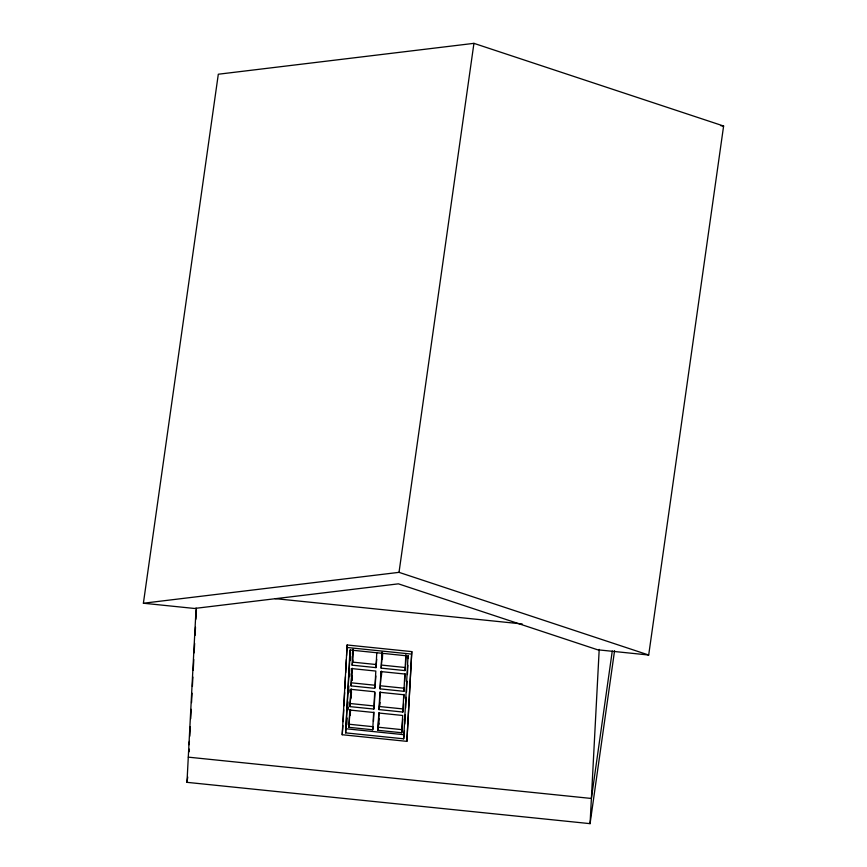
<?xml version="1.0" encoding="UTF-8"?>
<svg xmlns="http://www.w3.org/2000/svg" width="867" height="867" viewBox="0 0 867 867"><rect width="100%" height="100%" fill="white"/><g stroke="black" fill="none" stroke-linecap="round" stroke-linejoin="round"><path stroke-width="1.3" d="M614.562 650.716L590.069 823.65L186.969 782.337L196.105 608.092M189.786 736.224L190.274 726.806M190.697 718.743L191.195 709.325M191.542 702.606L192.04 693.188M192.387 686.458L192.886 677.051M193.233 670.321L193.796 659.57M194.154 652.84L194.641 643.433M195.075 635.359L195.498 627.285M195.92 619.222L196.408 609.804M342.205 734.728L347.136 644.983L411.792 651.616L406.872 741.35L342.205 734.728L342.909 725.636M343.115 721.669L343.733 709.77M343.939 705.803L344.632 692.581M344.849 688.615L345.467 676.715M345.673 672.749L346.367 659.527M346.572 655.56L347.136 644.983M345.63 732.864L349.975 650.001L408.021 655.951L403.675 738.814L345.63 732.864L350.344 649.925M346.789 724.693L347.136 718.006M347.559 709.986L347.981 701.967M348.469 692.614L348.816 685.938M349.314 676.574L349.726 668.555M350.149 660.535L350.571 652.515M347.927 709.91L348.068 707.244M348.837 692.538L348.978 689.861M349.683 676.498L349.824 673.832M350.517 660.459L350.734 656.449M348.881 727.326L349.791 710.04L373.644 712.49L372.734 729.776L348.881 727.326L350.084 709.639M349.965 706.616L350.875 689.33L374.728 691.768L373.829 709.054L349.965 706.616L351.168 688.918M351.059 685.895L351.959 668.609L375.812 671.058L374.912 688.344L351.059 685.895L352.251 668.208M376.712 659.234L375.996 667.623L352.143 665.173L352.977 649.22M353.205 650.152L352.576 662.117L376.43 664.556M350.03 714.245L350.235 710.257M350.832 698.845L351.178 692.202M352.056 675.469L351.774 680.79L352.067 678.742M350.246 715.167L350.528 709.845M351.2 697.111L351.471 691.79M375.996 667.623L376.766 653.003M373.449 721.387L373.937 712.089M374.327 704.665L374.956 692.7M375.053 687.314L375.834 675.967M377.904 730.307L378.814 713.021L402.667 715.47L401.757 732.745L377.904 730.307L379.107 712.609M378.987 709.585L379.898 692.299L403.751 694.749L402.852 712.035L378.987 709.585L380.006 702.433M380.082 688.864L380.981 671.589L404.835 674.027L403.935 691.313L380.082 688.864L381.274 671.177M405.312 668.555L405.019 670.592L381.166 668.154L382 652.201M380.19 691.899L379.432 706.518L403.285 708.968L402.852 712.035M381.166 668.154L382.228 653.122M378.977 718.548L378.63 725.191L378.922 723.154M381.22 675.783L381.426 671.795M382.098 659.05L382.38 653.74M381.513 675.382L381.718 671.394M382.39 658.649L382.672 653.328M405.019 670.592L405.854 654.639M401.757 732.745L402.754 719.046M403.285 708.968L403.556 703.646M403.838 698.325L404.044 694.337M404.716 681.603L405.127 673.626M405.593 664.87L406.081 655.571M403.675 738.814L404.466 730.718M404.813 724.043L405.301 714.679M405.658 708.003L406.211 697.306M406.493 691.964L407.057 681.267M407.403 674.58L407.902 665.227M408.249 658.541L408.39 655.875M406.872 741.35L411.792 651.616M590.069 823.65L599.205 649.405M143.391 603.226L218.311 74.226L473.935 43.35L723.609 126.018L648.689 655.019L597.591 649.784L398.419 583.838L194.49 608.461L143.391 603.226L399.015 572.35L648.689 655.019M188.941 744.72L189.418 741.372M189.049 751.819L189.418 749.153M186.969 782.337L187.727 777.005M352.143 665.173L352.869 660.069M373.829 709.054L374.111 707.017M372.734 729.776L373.168 726.709L349.314 724.259M399.015 572.35L473.935 43.35M403.935 691.313L404.369 688.246L380.515 685.808M612.275 650.998L591.392 798.464L188.291 757.151M720.921 125.737L723.609 126.018M274.947 598.62L522.183 623.958M346.778 647.465L411.446 654.086M381.599 665.087L405.453 667.536M351.493 682.828L375.346 685.277M350.409 703.549L374.262 705.987M378.337 727.24L402.19 729.678M346.215 728.779L404.26 734.728"/></g></svg>
